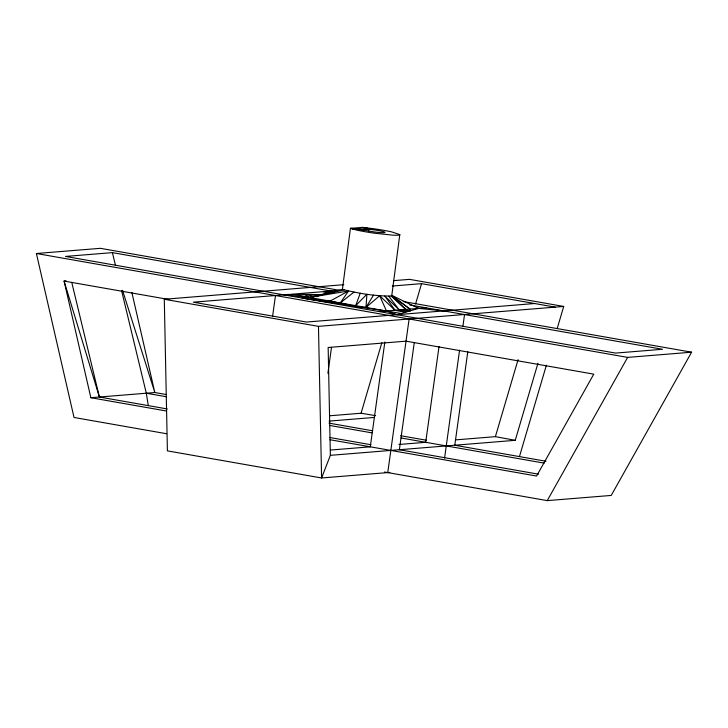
<?xml version="1.0" encoding="UTF-8"?>
<svg xmlns="http://www.w3.org/2000/svg" width="728" height="728" viewBox="0 0 728 728"><rect width="100%" height="100%" fill="white"/><g stroke="black" fill="none" stroke-linecap="round" stroke-linejoin="round"><path stroke-width="1.09" d="M342.415 289.316L350.432 228.364L362.562 227.382L373.318 228.674A28.683 2.557 7.9 0 1 391.709 231.913L399.799 234.598L391.782 295.541L391.118 296.014C374.738 296.178 358.249 293.439 342.415 289.316L309.464 297.443L302.038 298.052L65.493 256.429L112.403 252.625L334.097 291.582M272.554 316.58L275.484 295.513M327.891 373.318L331.495 347.411M368.541 231.513L368.85 229.265L366.703 227.819M384.848 342.06L370.279 446.819L330.63 450.031M387.751 472.59L409.118 319.001M414.25 342.724L399.363 449.731L538.438 474.174M439.02 346.564L425.698 442.315L398.899 444.49M444.562 458.121L459.577 350.177M462.853 326.69L464.546 314.496M467.795 351.742L454.782 445.236L546.036 461.27M329.702 415.779L361.061 413.231L381.845 342.706M415.57 303.976L421.558 283.656L555.182 307.134M455.746 439.876L495.386 436.654L518.09 359.614M343.807 284.684L164.291 299.263L167.404 450.878L321.585 477.968L330.366 455.337L515.242 440.322L537.947 363.281M519.455 456.583L546.391 365.192M557.293 328.201L563.709 306.442L409.527 279.352L393.666 280.644M409.819 304.959L662.507 349.276L615.597 353.089L302.038 298.052L352.725 305.878L355.692 305.651L360.251 293.202M547.247 500.618L627.627 357.393L691.6 352.197L611.22 495.431L547.247 500.618L384.502 472.026M373.537 295.077L365.975 307.453C354.6 307.653 343.88 302.52 332.532 302.175C316.107 301.674 300.664 292.374 284.011 294.822L193.375 302.184L306.442 322.049L534.625 303.521M316.534 296.587L304.286 294.403L309.464 297.443L328.747 300.901L335.826 303.267L340.276 302.948L348.53 290.982L309.464 297.443L284.011 294.822M318.382 295.987L319.565 294.585L322.513 295.113M323.177 301.319L328.747 300.901L355.692 305.651L366.921 294.221L365.975 307.453L401.128 313.504L418.564 308.39L426.035 307.762M405.778 312.157L395.113 310.41L379.652 295.723L365.975 307.453L355.692 305.651M340.276 302.948L353.981 292.101M348.53 290.982L329.975 301.164L326.362 301.083L334.916 302.002L328.073 301.283M361.161 229.702L369.515 229.093M401.128 313.504L397.088 314.696L386.532 311.102L363.991 307.607M344.289 289.935L309.464 297.443L313.559 297.115M66.121 280.817L64.082 281.081L90.854 397.716L166.53 411.02M443.989 310.883L418.564 308.39L379.124 311.539M166.621 433.742L74.028 417.472L36.4 253.508L100.373 248.321L339.439 290.326L291.437 294.249L321.758 294.613M369.451 229.329L371.034 229.484A11.239 1.001 7.9 0 1 384.366 231.959A11.239 1.001 7.9 0 1 378.596 232.423A11.239 1.001 7.9 0 1 364.255 230.039L362.708 229.702L363.6 229.802M392.31 286.031L421.558 283.656M164.291 299.263L318.473 326.353L563.709 306.442M90.854 397.716L154.827 392.529L165.957 394.485M329.083 421.112L374.392 417.426M389.88 472.417L321.585 477.968L318.473 326.353M331.832 301.456L328.792 301.228M399.799 234.598A21.895 1.956 7.9 0 1 392.847 235.153L374.938 233.269A28.683 2.557 7.9 0 1 356.547 230.039L350.432 228.364L368.85 229.265L362.562 227.382M352.297 228.983L364.255 230.039M330.885 292.401L323.45 291.655L330.876 292.965M350.432 228.364L363.363 229.711M369.187 229.174L370.334 229.366M361.061 413.231L375.603 415.661M416.407 308.017L418.564 308.39L391.691 295.313M369.069 229.211L369.633 229.311M403.257 301.538L691.6 352.197M36.4 253.508L627.627 357.393M169.142 299.545L64.082 281.081L99.39 397.024L167.276 408.954M328.992 423.132L372.654 430.803M400.637 435.717L426.39 440.24M329.42 425.398L371.963 432.869M401.073 437.983L544.18 463.135M329.538 437.464L370.962 444.744M329.966 439.73L536.591 476.039L593.766 374.147L406.033 341.168L328.155 347.493L330.366 455.337M121.585 290.672L146.31 393.22L166.339 396.742M399.39 310.037L402.684 310.647L403.367 309.719L410.264 310.883L395.113 310.41L384.839 296.105L399.39 310.037L388.752 296.205M495.386 436.654L515.242 440.322M367.995 228.692L371.034 229.484M330.912 291.018L334.088 292.165M391.582 295.477L410.055 309.163L391.782 295.541L405.787 309.518L391.118 296.014M379.652 295.723L386.532 311.102M122.55 290.326L154.827 392.529L131.85 292.401M112.403 252.625L115.525 265.556M71.744 282.346L99.39 397.024M146.31 393.22L148.266 405.46"/></g></svg>
